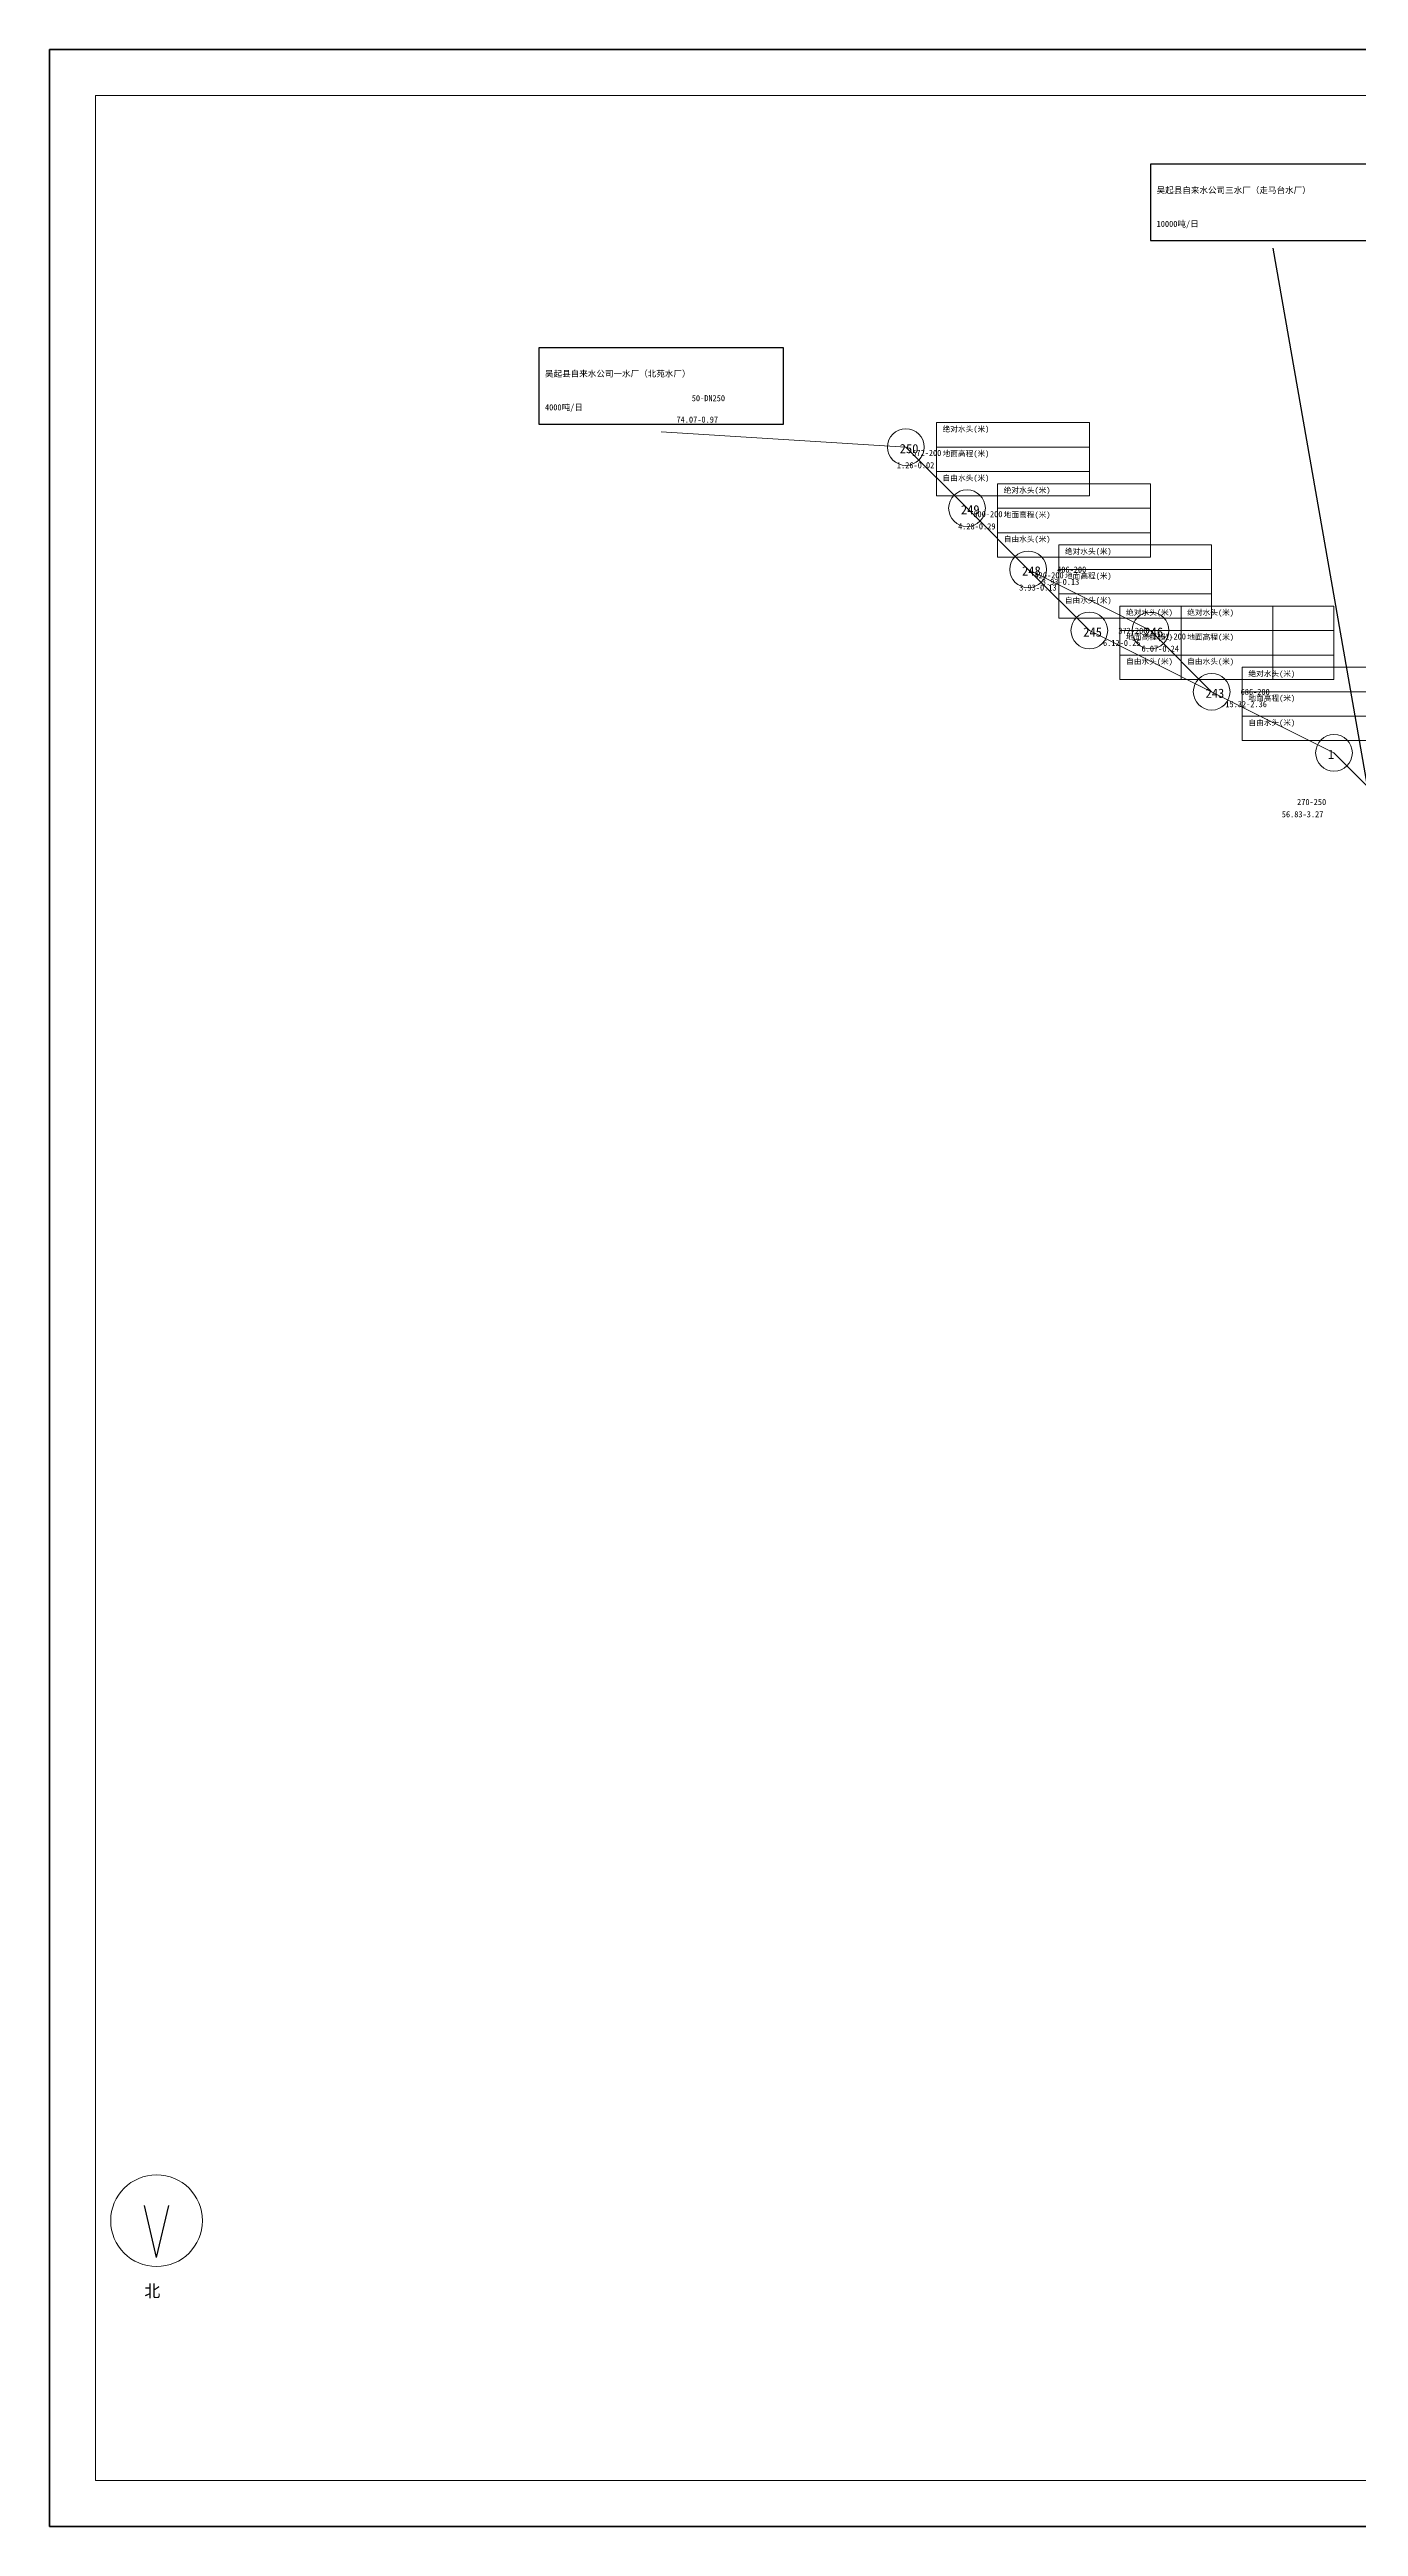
# Model space of a CAD drawing. Header units: millimetres. Extents: x 0 to 1160, y 0 to 810.
# Drawn here: x 0 to 428, y 0 to 810 of the extents above; entities that cross this region are included whole.
import ezdxf

# ---------------------------------------------------------------- set-up
doc = ezdxf.new("R2010")
doc.units = ezdxf.units.MM
for name, color, linetype in [('FRAME', 7, 'Continuous'), ('NODE', 7, 'Continuous'), ('PIPE1', 7, 'Continuous'), ('PIPE3', 7, 'Continuous'), ('PLANT', 7, 'Continuous')]:
    doc.layers.add(name, color=color, linetype=linetype)

msp = doc.modelspace()

# ---------------------------------------------------------------- linework, layer by layer
at = {"layer": 'FRAME', "color": 7, "lineweight": 50}
for p, q in [((1160, 810), (0, 810)), ((0, 810), (0, 0)), ((0, 0), (1160, 0))]:
    msp.add_line(p, q, dxfattribs=at)
at = {"layer": 'FRAME', "color": 7, "lineweight": 13}
for p, q in [((1145, 795), (15, 795)), ((15, 795), (15, 15)), ((15, 15), (1145, 15))]:
    msp.add_line(p, q, dxfattribs=at)
at = {"layer": 'FRAME', "color": 7, "lineweight": 25}
for q in [(31, 105), (39, 105)]:
    msp.add_line((35, 88), q, dxfattribs=at)
at = {"layer": 'FRAME', "color": 7, "lineweight": 13}
msp.add_circle((35, 100), 15, dxfattribs=at)
at = {"layer": 'NODE', "color": 7, "lineweight": 5}
for p, q in [((290, 680), (340, 680)), ((290, 672), (340, 672)), ((310, 660), (360, 660)), ((310, 652), (360, 652)), ((330, 640), (380, 640)), ((330, 632), (380, 632)), ((350, 620), (400, 620)), ((370, 620), (420, 620)), ((350, 612), (400, 612)), ((370, 612), (420, 612)), ((390, 600), (440, 600)), ((390, 592), (440, 592))]:
    msp.add_line(p, q, dxfattribs=at)
at = {"layer": 'NODE', "color": 7, "lineweight": 9}
for points in [[(290, 688), (340, 688), (340, 664), (290, 664), (290, 688)], [(310, 668), (360, 668), (360, 644), (310, 644), (310, 668)], [(330, 648), (380, 648), (380, 624), (330, 624), (330, 648)], [(350, 628), (400, 628), (400, 604), (350, 604), (350, 628)], [(370, 628), (420, 628), (420, 604), (370, 604), (370, 628)], [(390, 608), (440, 608), (440, 584), (390, 584), (390, 608)]]:
    msp.add_lwpolyline(points, dxfattribs=at)
at = {"layer": 'NODE', "color": 7, "lineweight": 13}
for centre in [(280, 680), (300, 660), (320, 640), (340, 620), (360, 620), (380, 600), (420, 580)]:
    msp.add_circle(centre, 6, dxfattribs=at)
at = {"layer": 'PIPE1', "color": 7, "lineweight": 13}
for p, q in [((200, 685), (280, 680)), ((280, 680), (300, 660)), ((300, 660), (320, 640)), ((320, 640), (340, 620)), ((320, 640), (360, 620)), ((340, 620), (380, 600)), ((360, 620), (380, 600)), ((380, 600), (420, 580)), ((440, 560), (420, 580))]:
    msp.add_line(p, q, dxfattribs=at)
at = {"layer": 'PIPE3', "color": 7, "lineweight": 30}
msp.add_line((400, 745), (520, 60), dxfattribs=at)
at = {"layer": 'PLANT', "color": 7, "lineweight": 25}
for points in [[(360, 747.5), (440, 747.5), (440, 772.5), (360, 772.5), (360, 747.5)], [(160, 687.5), (240, 687.5), (240, 712.5), (160, 712.5), (160, 687.5)]]:
    msp.add_lwpolyline(points, dxfattribs=at)

# ---------------------------------------------------------------- texts
for s, height, p in [('吴起县自来水公司三水厂（走马台水厂）', 2, (362, 763)), ('10000吨/日', 2, (362, 752)), ('吴起县自来水公司一水厂（北苑水厂）', 2, (162, 703)), ('50-DN250', 2, (210, 695)), ('4000吨/日', 2, (162, 692)), ('74.07-0.97', 2, (205, 688)), ('250', 3, (278, 678)), ('绝对水头(米)', 1.8, (292, 685)), ('1.26-0.02', 2, (277.07, 673.07)), ('572-200', 2, (282.07, 677.07)), ('地面高程(米)', 1.8, (292, 677)), ('自由水头(米)', 1.8, (292, 669)), ('绝对水头(米)', 1.8, (312, 665)), ('249', 3, (298, 658)), ('800-200', 2, (302.07, 657.07)), ('地面高程(米)', 1.8, (312, 657)), ('4.28-0.29', 2, (297.07, 653.07)), ('自由水头(米)', 1.8, (312, 649)), ('248', 3, (318, 638)), ('406-200', 2, (329.47, 638.94)), ('绝对水头(米)', 1.8, (332, 645)), ('3.93-0.13', 2, (317.07, 633.07)), ('420-200', 2, (322.07, 637.07)), ('3.93-0.13', 2, (324.47, 634.94)), ('地面高程(米)', 1.8, (332, 637)), ('自由水头(米)', 1.8, (332, 629)), ('绝对水头(米)', 1.8, (352, 625)), ('绝对水头(米)', 1.8, (372, 625)), ('245', 3, (338, 618)), ('6.12-0.25', 2, (344.47, 614.94)), ('372-200', 2, (349.47, 618.94)), ('地面高程(米)', 1.8, (352, 617)), ('246', 3, (358, 618)), ('361-200', 2, (362.07, 617.07)), ('地面高程(米)', 1.8, (372, 617)), ('自由水头(米)', 1.8, (352, 609)), ('6.07-0.24', 2, (357.07, 613.07)), ('自由水头(米)', 1.8, (372, 609)), ('243', 3, (378, 598)), ('686-200', 2, (389.47, 598.94)), ('绝对水头(米)', 1.8, (392, 605)), ('15.32-2.36', 2, (384.47, 594.94)), ('地面高程(米)', 1.8, (392, 597)), ('自由水头(米)', 1.8, (392, 589)), ('1', 3, (418, 578)), ('56.83-3.27', 2, (402.93, 558.93)), ('270-250', 2, (407.93, 562.93)), ('北', 4, (31, 75))]:
    msp.add_text(s, height=height).set_placement(p)

doc.saveas('drawing.dxf')
